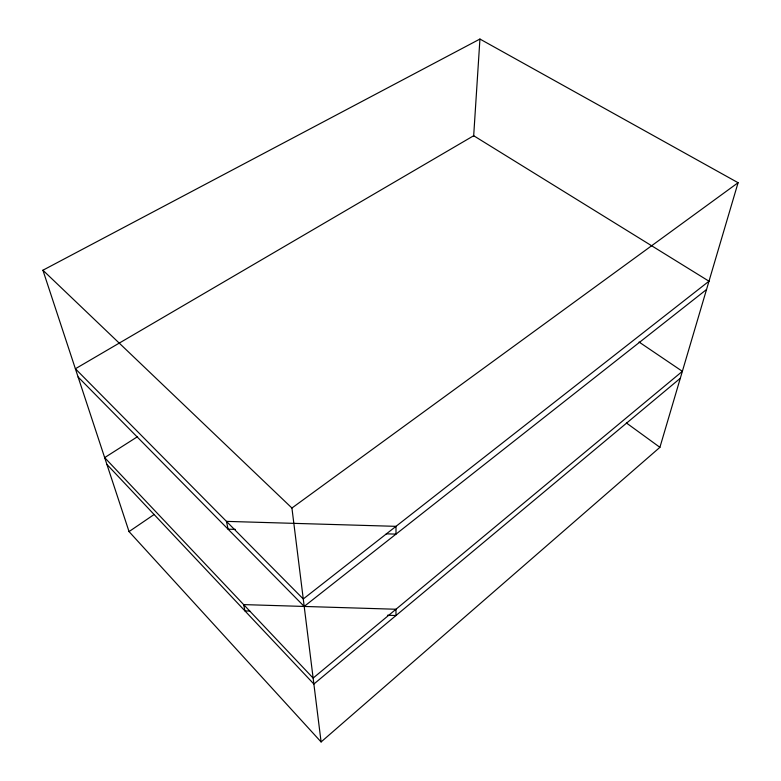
<?xml version="1.0" encoding="UTF-8"?>
<svg xmlns="http://www.w3.org/2000/svg" width="781" height="781" viewBox="0 0 781 781"><rect width="100%" height="100%" fill="white"/><g stroke="black" fill="none" stroke-linecap="round" stroke-linejoin="round"><path stroke-width="1.17" d="M473.647 136.294L479.934 39.05L738.084 182.715L659.906 447.328L321.098 741.95L129.041 531.597L42.916 270.226L479.934 39.05M680.3 378.287L313.874 684.039L106.909 464.431M706.532 289.517L304.2 606.427L78.11 377.008M321.098 741.95L291.928 508.031L738.084 182.715M129.041 531.597L154.179 514.464M137.593 436.638L104.664 457.617L313.132 678.084L682.36 371.326L639.053 342.029M235.374 529.391L228.072 529.176L226.461 521.376L395.996 526.345L395.996 534.116L386.263 533.833M249.822 611.054L244.951 610.908L243.652 604.601L395.987 609.248L395.977 615.526L387.454 615.262M626.401 422.97L659.906 447.328M42.916 270.226L291.928 508.031M708.982 281.209L303.272 598.968L75.386 368.769L473.686 135.728L708.982 281.209"/></g></svg>
